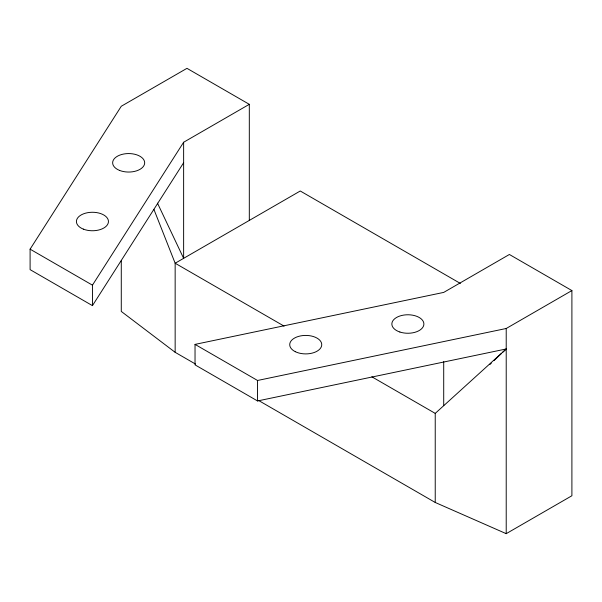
<?xml version="1.0" encoding="UTF-8"?>
<svg xmlns="http://www.w3.org/2000/svg" width="602" height="602" viewBox="0 0 602 602"><rect width="100%" height="100%" fill="white"/><g stroke="black" fill="none" stroke-linecap="round" stroke-linejoin="round"><path stroke-width="0.9" d="M183.633 162.721L92.445 305.635L30.1 269.636L30.1 249.168L121.28 106.253L186.966 68.335L249.311 104.327L249.311 220.415M92.445 305.635L92.445 285.16L183.633 142.253L249.311 104.327M489.908 364.496L491.27 363.202M493.986 360.613L501.458 353.494M502.82 352.2L506.214 348.964L257.543 400.955L195.033 364.865L195.033 344.389L443.712 292.406L509.39 254.48L571.9 290.57L571.9 495.747L506.214 533.665L435.231 502.474L258.868 400.646M435.231 502.474L435.231 413.386L506.214 348.964M195.033 344.389L257.543 380.479L506.214 328.496L571.9 290.57M460.372 283.437L300.263 191L175.152 263.232L175.152 352.32L195.477 364.044M284.061 326.111L175.152 263.232L153.879 209.323M371.84 376.784L435.231 413.386M30.1 249.168L92.445 285.16M175.152 352.32L121.28 311.43L121.28 260.801M157.483 203.145L183.633 258.333L183.633 142.253M506.214 328.496L506.214 533.665M443.712 361.621L443.712 405.68M257.543 380.479L257.543 400.955M83.339 229.121A16.013 9.241 0 0 0 108.398 222.258A16.013 9.241 0 0 0 85.567 213.161A16.013 9.241 0 0 0 83.339 229.121M119.572 170.419A16.013 9.241 0 0 0 144.623 163.548A16.013 9.241 0 0 0 121.8 154.458A16.013 9.241 0 0 0 119.572 170.419M295.289 351.666A16.013 9.241 0 0 0 321.468 346.376A16.013 9.241 0 0 0 300.443 335.939A16.013 9.241 0 0 0 295.289 351.666M399.871 332.018A16.013 9.241 0 0 0 423.891 324.011A16.013 9.241 0 0 0 399.871 316.005A16.013 9.241 0 0 0 399.871 332.018"/></g></svg>
